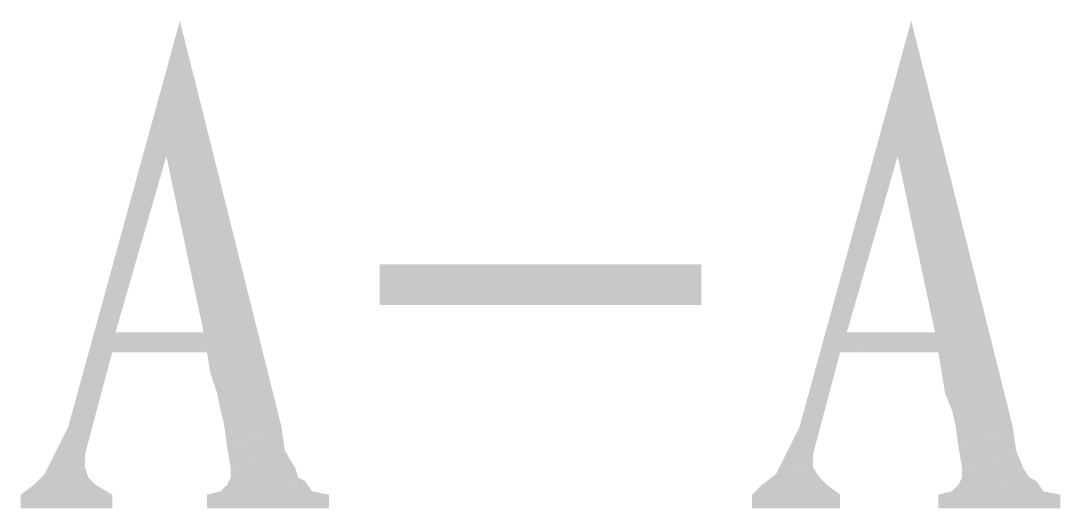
# Model space of a CAD drawing. Header units: millimetres. Extents: x 4 to 529, y -167 to 297.
# Drawn here: x 377.88 to 386.54, y -22.2 to -18.13 of the extents above; entities that cross this region are included whole.
import ezdxf

# ---------------------------------------------------------------- set-up
doc = ezdxf.new("R2010")
doc.units = ezdxf.units.MM
doc.layers.add('PDF_图层 1', color=7, linetype='Continuous', true_color=0x231f20)

msp = doc.modelspace()

# ---------------------------------------------------------------- linework, layer by layer
at = {"layer": 'PDF_图层 1', "color": 7, "true_color": 0xffffff, "transparency": 33554559}
for points in [[(379.0917, -19.2615), (378.2732, -21.5195), (379.2046, -18.1324)], [(379.2046, -18.1323), (379.0917, -19.2613), (379.4022, -20.7295)], [(379.5716, -21.4914), (379.2046, -18.1321), (380.0514, -21.5197)], [(379.2046, -18.1323), (379.4017, -20.7295), (379.4309, -20.8984)], [(379.2046, -18.1323), (379.4304, -20.8984), (379.4587, -21.0682)], [(379.2046, -18.1323), (379.4587, -21.0682), (379.5151, -21.2376)], [(379.2046, -18.1323), (379.5151, -21.2376), (379.5433, -21.3782)], [(379.2046, -18.1323), (379.5433, -21.3782), (379.5716, -21.4916)], [(385.1885, -19.2615), (384.3699, -21.5195), (385.3014, -18.1324)], [(385.3014, -18.1323), (385.1885, -19.2613), (385.499, -20.7295)], [(385.6683, -21.4914), (385.3014, -18.1321), (386.1482, -21.5197)], [(385.3014, -18.1323), (385.499, -20.7295), (385.5277, -20.8984)], [(385.3014, -18.1323), (385.5277, -20.8984), (385.5554, -21.0682)], [(385.3014, -18.1323), (385.5554, -21.0682), (385.5832, -21.2376)], [(385.3014, -18.1323), (385.5832, -21.2376), (385.6401, -21.3782)], [(385.3014, -18.1323), (385.6401, -21.3782), (385.6683, -21.4916)], [(379.0917, -19.2615), (378.6683, -20.7292), (378.2732, -21.5195)], [(385.1885, -19.2615), (384.7651, -20.7292), (384.3699, -21.5195)], [(383.5515, -20.1645), (380.8696, -20.5032), (383.5515, -20.5032)], [(380.8698, -20.1645), (380.8698, -20.5032), (383.5517, -20.1645)], [(378.2732, -21.5194), (378.6401, -20.8984), (378.6683, -20.7295)], [(379.4019, -20.7293), (378.6403, -20.8982), (379.4306, -20.8982)], [(378.6682, -20.7293), (378.6404, -20.8982), (379.4025, -20.7293)], [(384.3699, -21.5194), (384.7087, -20.8984), (384.7651, -20.7295)], [(384.765, -20.7293), (384.7085, -20.8982), (385.4993, -20.7293)], [(385.4991, -20.7293), (384.7088, -20.8982), (385.5273, -20.8982)], [(378.1603, -21.7455), (378.2732, -21.5197), (378.6401, -20.8982)], [(378.1603, -21.7455), (378.6401, -20.8982), (378.4143, -21.7455)], [(384.2569, -21.7455), (384.4832, -21.7455), (384.7085, -20.8982)], [(384.3699, -21.5194), (384.257, -21.7457), (384.7087, -20.8984)], [(379.5717, -21.4914), (379.5995, -21.689), (380.0515, -21.5192)], [(380.0514, -21.5194), (379.5998, -21.6892), (380.0796, -21.717)], [(385.6685, -21.4914), (385.6962, -21.689), (386.1483, -21.5192)], [(386.1482, -21.5194), (385.6966, -21.6892), (386.1764, -21.717)], [(378.4142, -21.7455), (378.0755, -21.9143), (378.4142, -21.8579)], [(378.1601, -21.7455), (378.0755, -21.9143), (378.4142, -21.7455)], [(379.5997, -21.6892), (379.6279, -21.858), (380.08, -21.7169)], [(380.0798, -21.7171), (379.6282, -21.8582), (380.164, -21.8582)], [(384.483, -21.7455), (384.172, -21.9143), (384.483, -21.8579)], [(384.2569, -21.7455), (384.1722, -21.9143), (384.4832, -21.7455)], [(385.6964, -21.6892), (385.7246, -21.858), (386.1767, -21.7169)], [(386.1765, -21.7171), (385.7249, -21.8582), (386.233, -21.8582)], [(378.0755, -21.9144), (377.9913, -21.9995), (378.4424, -21.9431)], [(378.4142, -21.8581), (378.0755, -21.9145), (378.4424, -21.9432)], [(379.628, -21.8581), (379.628, -21.9432), (380.1638, -21.8581)], [(380.164, -21.8581), (379.6282, -21.9432), (380.1923, -21.9432)], [(384.1722, -21.9144), (384.0598, -21.9995), (384.5392, -21.9431)], [(384.483, -21.8581), (384.172, -21.9145), (384.5394, -21.9432)], [(385.7248, -21.8581), (385.7248, -21.9432), (386.2328, -21.8581)], [(386.2328, -21.8581), (385.7248, -21.9432), (386.2893, -21.9432)], [(377.9912, -21.9995), (377.8783, -22.0842), (378.4988, -21.9995)], [(378.4988, -21.9995), (377.8784, -22.0842), (378.6404, -22.0842)], [(378.4425, -21.9432), (377.9914, -21.9996), (378.499, -21.9996)], [(379.5997, -21.9995), (379.5432, -22.0564), (380.2493, -21.9713)], [(380.2491, -21.9711), (379.5435, -22.0563), (380.3056, -22.0563)], [(380.1924, -21.9432), (379.5997, -21.9996), (380.2493, -21.9709)], [(379.628, -21.9432), (379.5998, -21.9996), (380.1925, -21.9432)], [(384.0596, -21.9995), (383.9749, -22.0842), (384.5954, -21.9995)], [(384.5956, -21.9995), (383.9751, -22.0842), (384.7085, -22.0842)], [(384.5393, -21.9432), (384.0595, -21.9996), (384.5957, -21.9996)], [(385.6964, -21.9995), (385.64, -22.0564), (386.3461, -21.9713)], [(386.3459, -21.9711), (385.6402, -22.0563), (386.4023, -22.0563)], [(386.2892, -21.9432), (385.6964, -21.9996), (386.3461, -21.9709)], [(385.7248, -21.9432), (385.6966, -21.9996), (386.2893, -21.9432)], [(377.8782, -22.0842), (377.8782, -22.1971), (378.6403, -22.0842)], [(378.6403, -22.0842), (377.8782, -22.1971), (378.6403, -22.1971)], [(379.5433, -22.0562), (379.4304, -22.084), (380.3054, -22.0562)], [(379.4307, -22.0842), (379.4307, -22.1971), (380.4464, -22.0842)], [(380.4464, -22.0842), (379.4308, -22.1971), (380.4464, -22.1971)], [(380.3054, -22.0562), (379.4309, -22.084), (380.4466, -22.084)], [(384.7087, -22.0842), (383.9748, -22.1971), (384.7087, -22.1971)], [(383.9749, -22.0842), (383.9749, -22.1971), (384.7088, -22.0842)], [(385.5275, -22.0842), (385.5275, -22.1971), (386.5431, -22.0842)], [(386.5432, -22.0842), (385.5275, -22.1971), (386.5432, -22.1971)], [(385.6401, -22.0562), (385.5277, -22.084), (386.4022, -22.0562)], [(386.4022, -22.0562), (385.5277, -22.084), (386.5433, -22.084)]]:
    msp.add_solid(points, dxfattribs=at)

doc.saveas('drawing.dxf')
